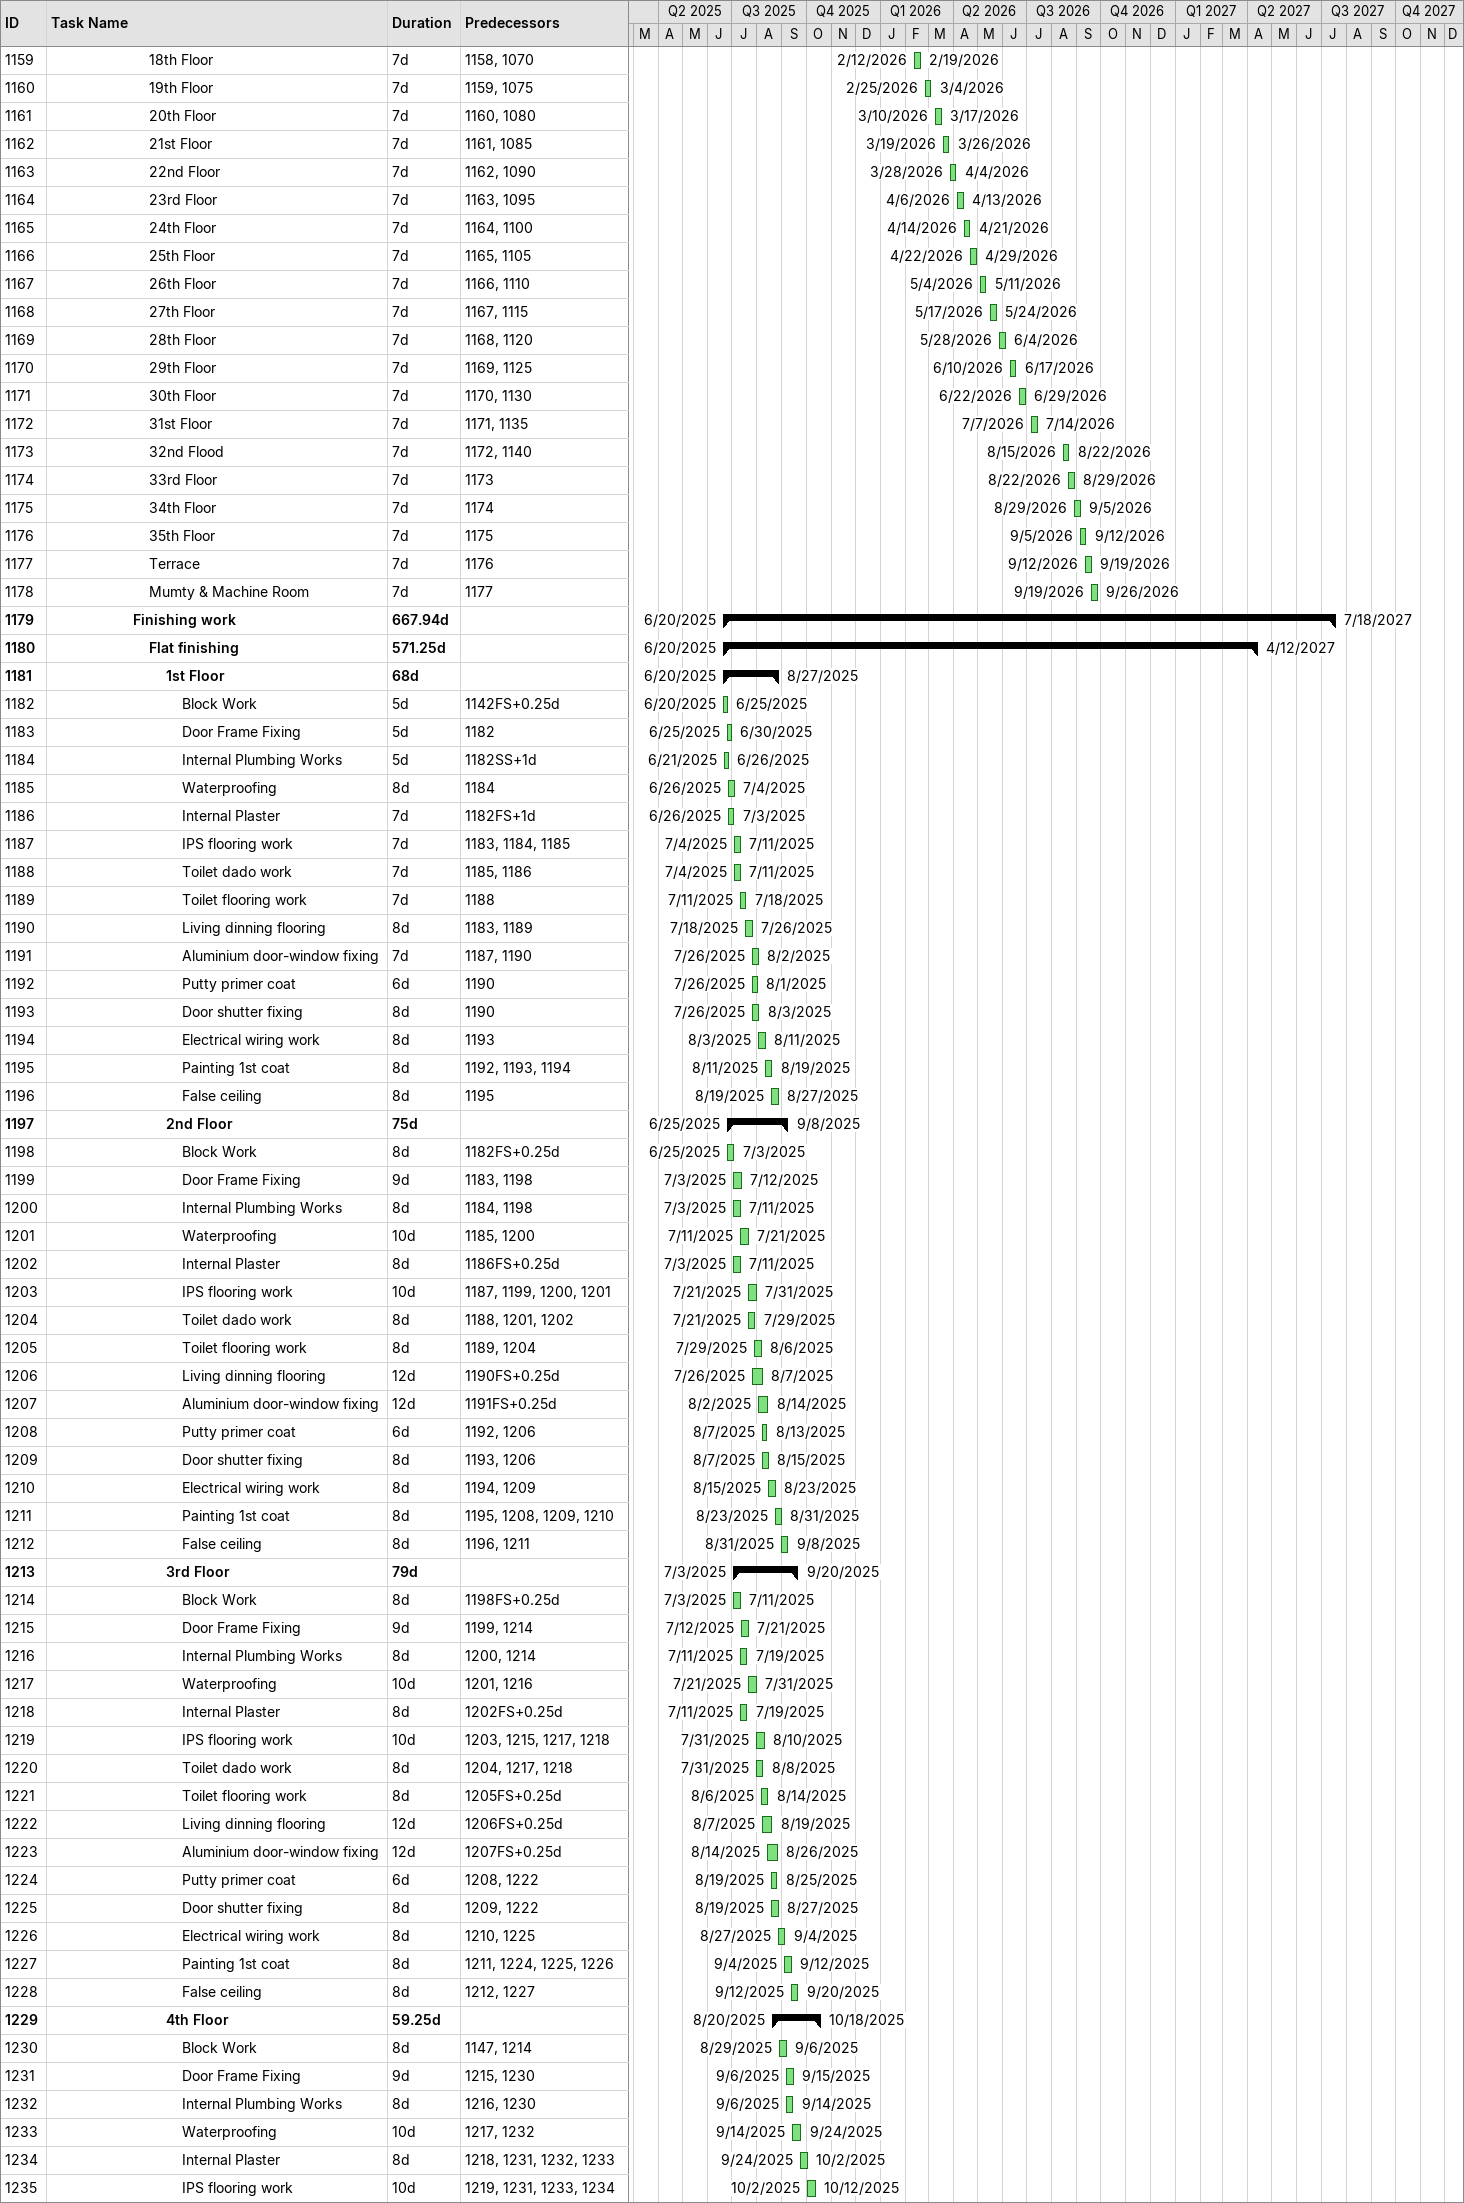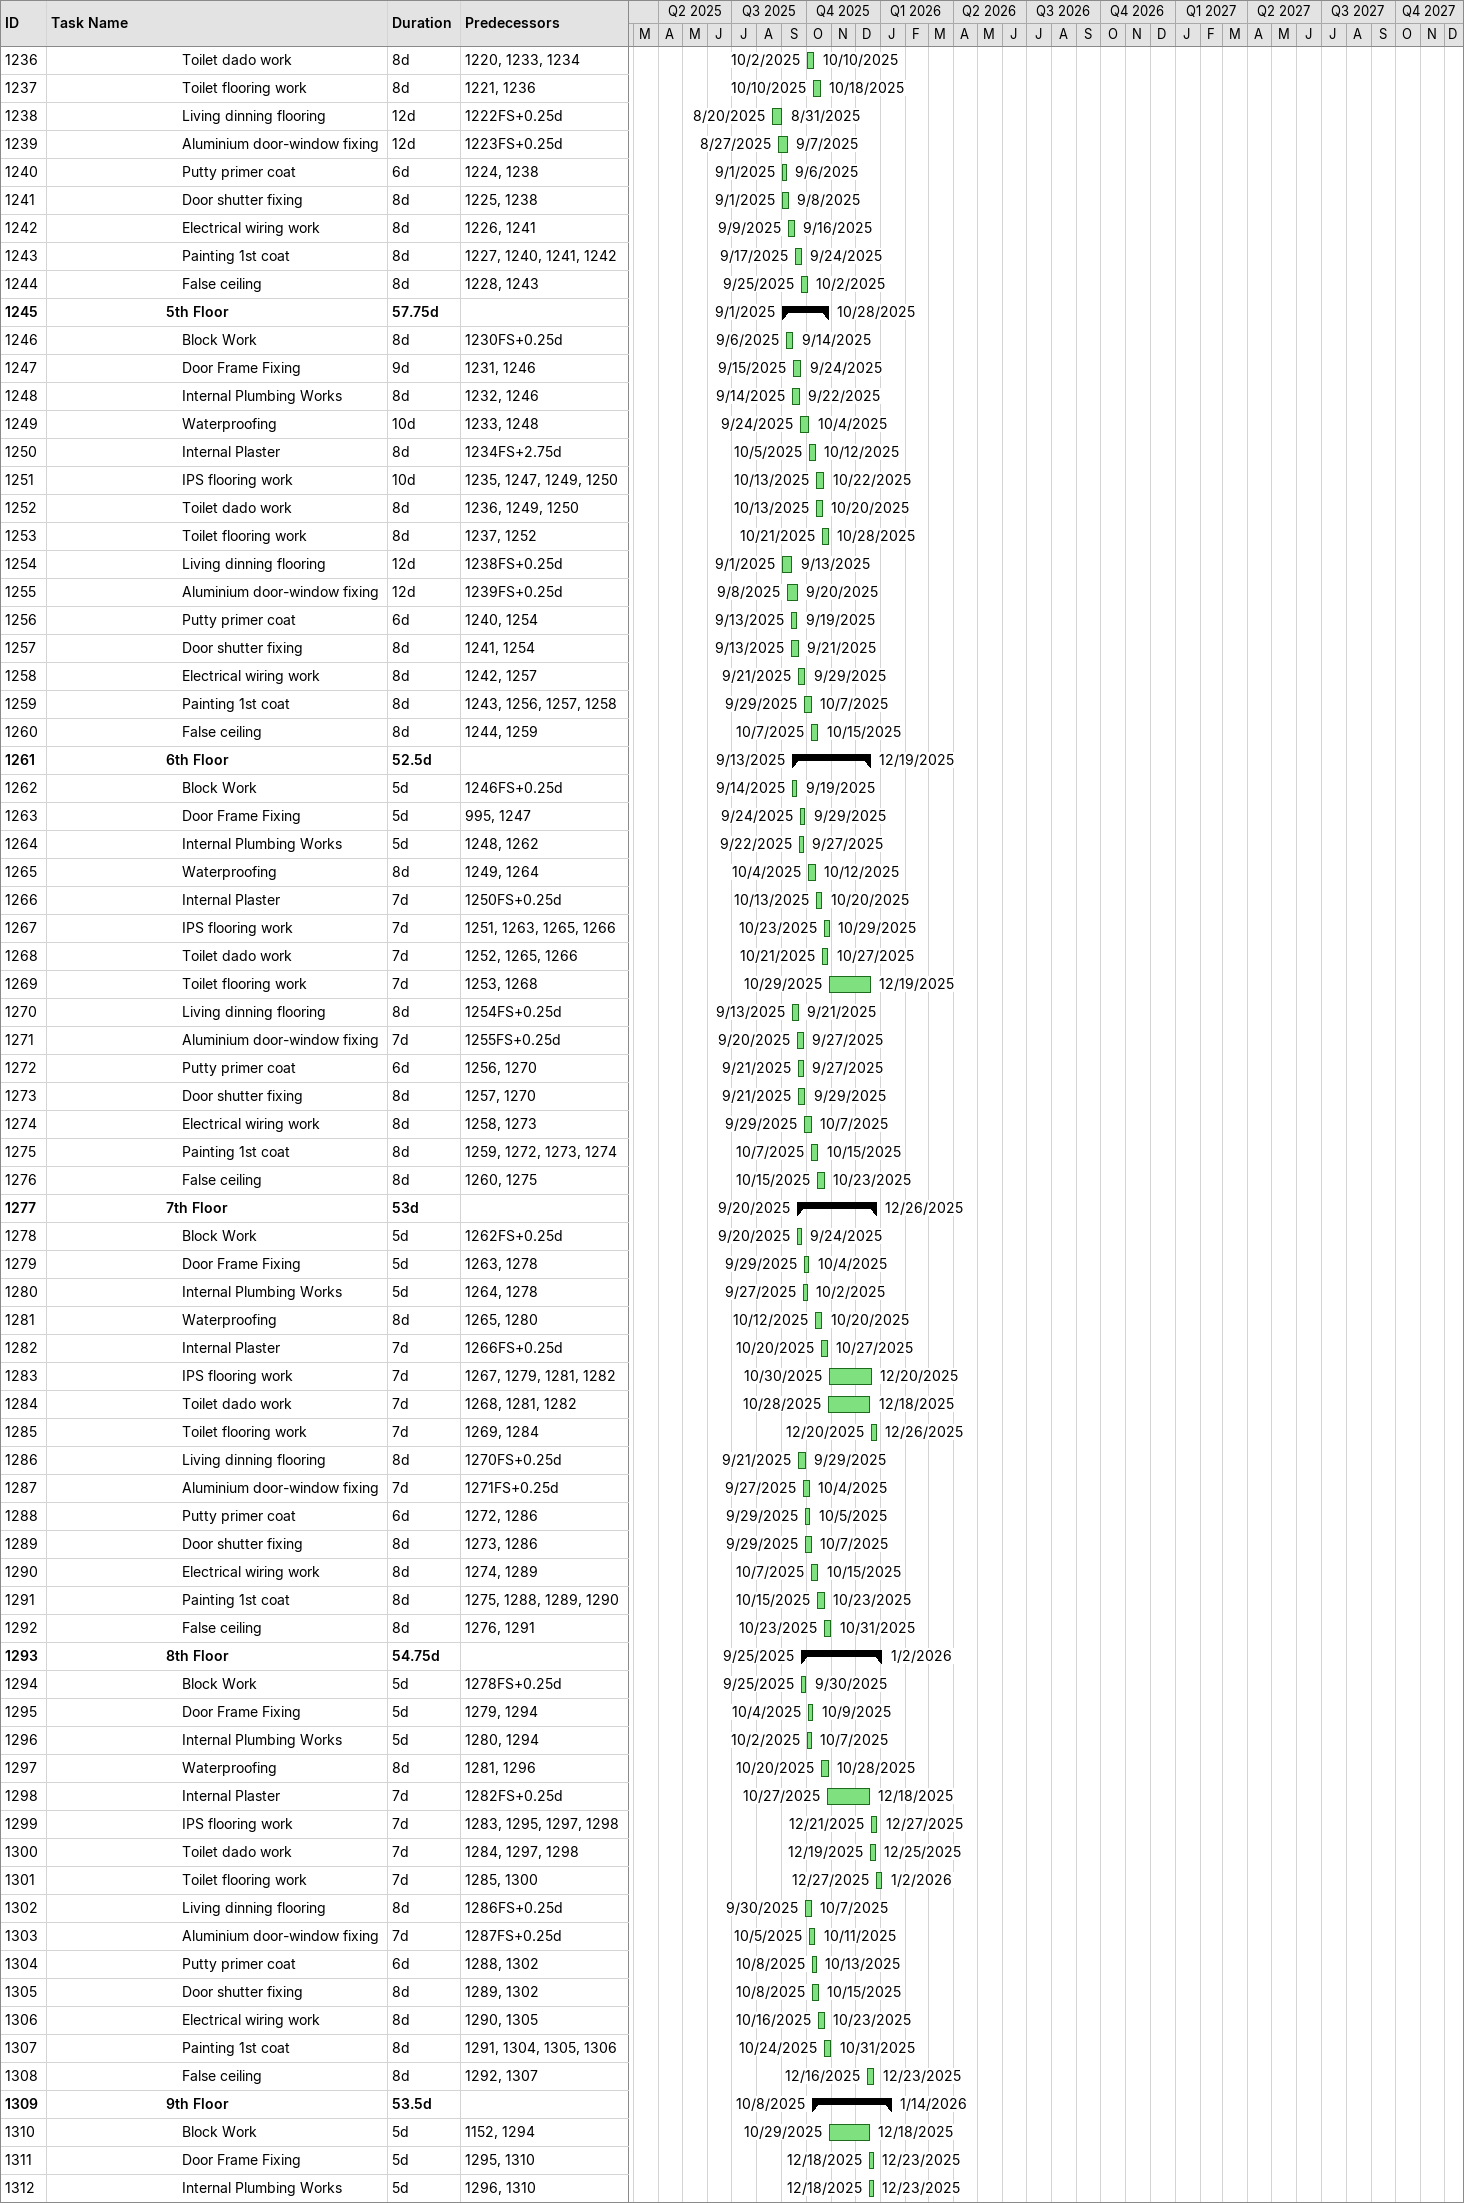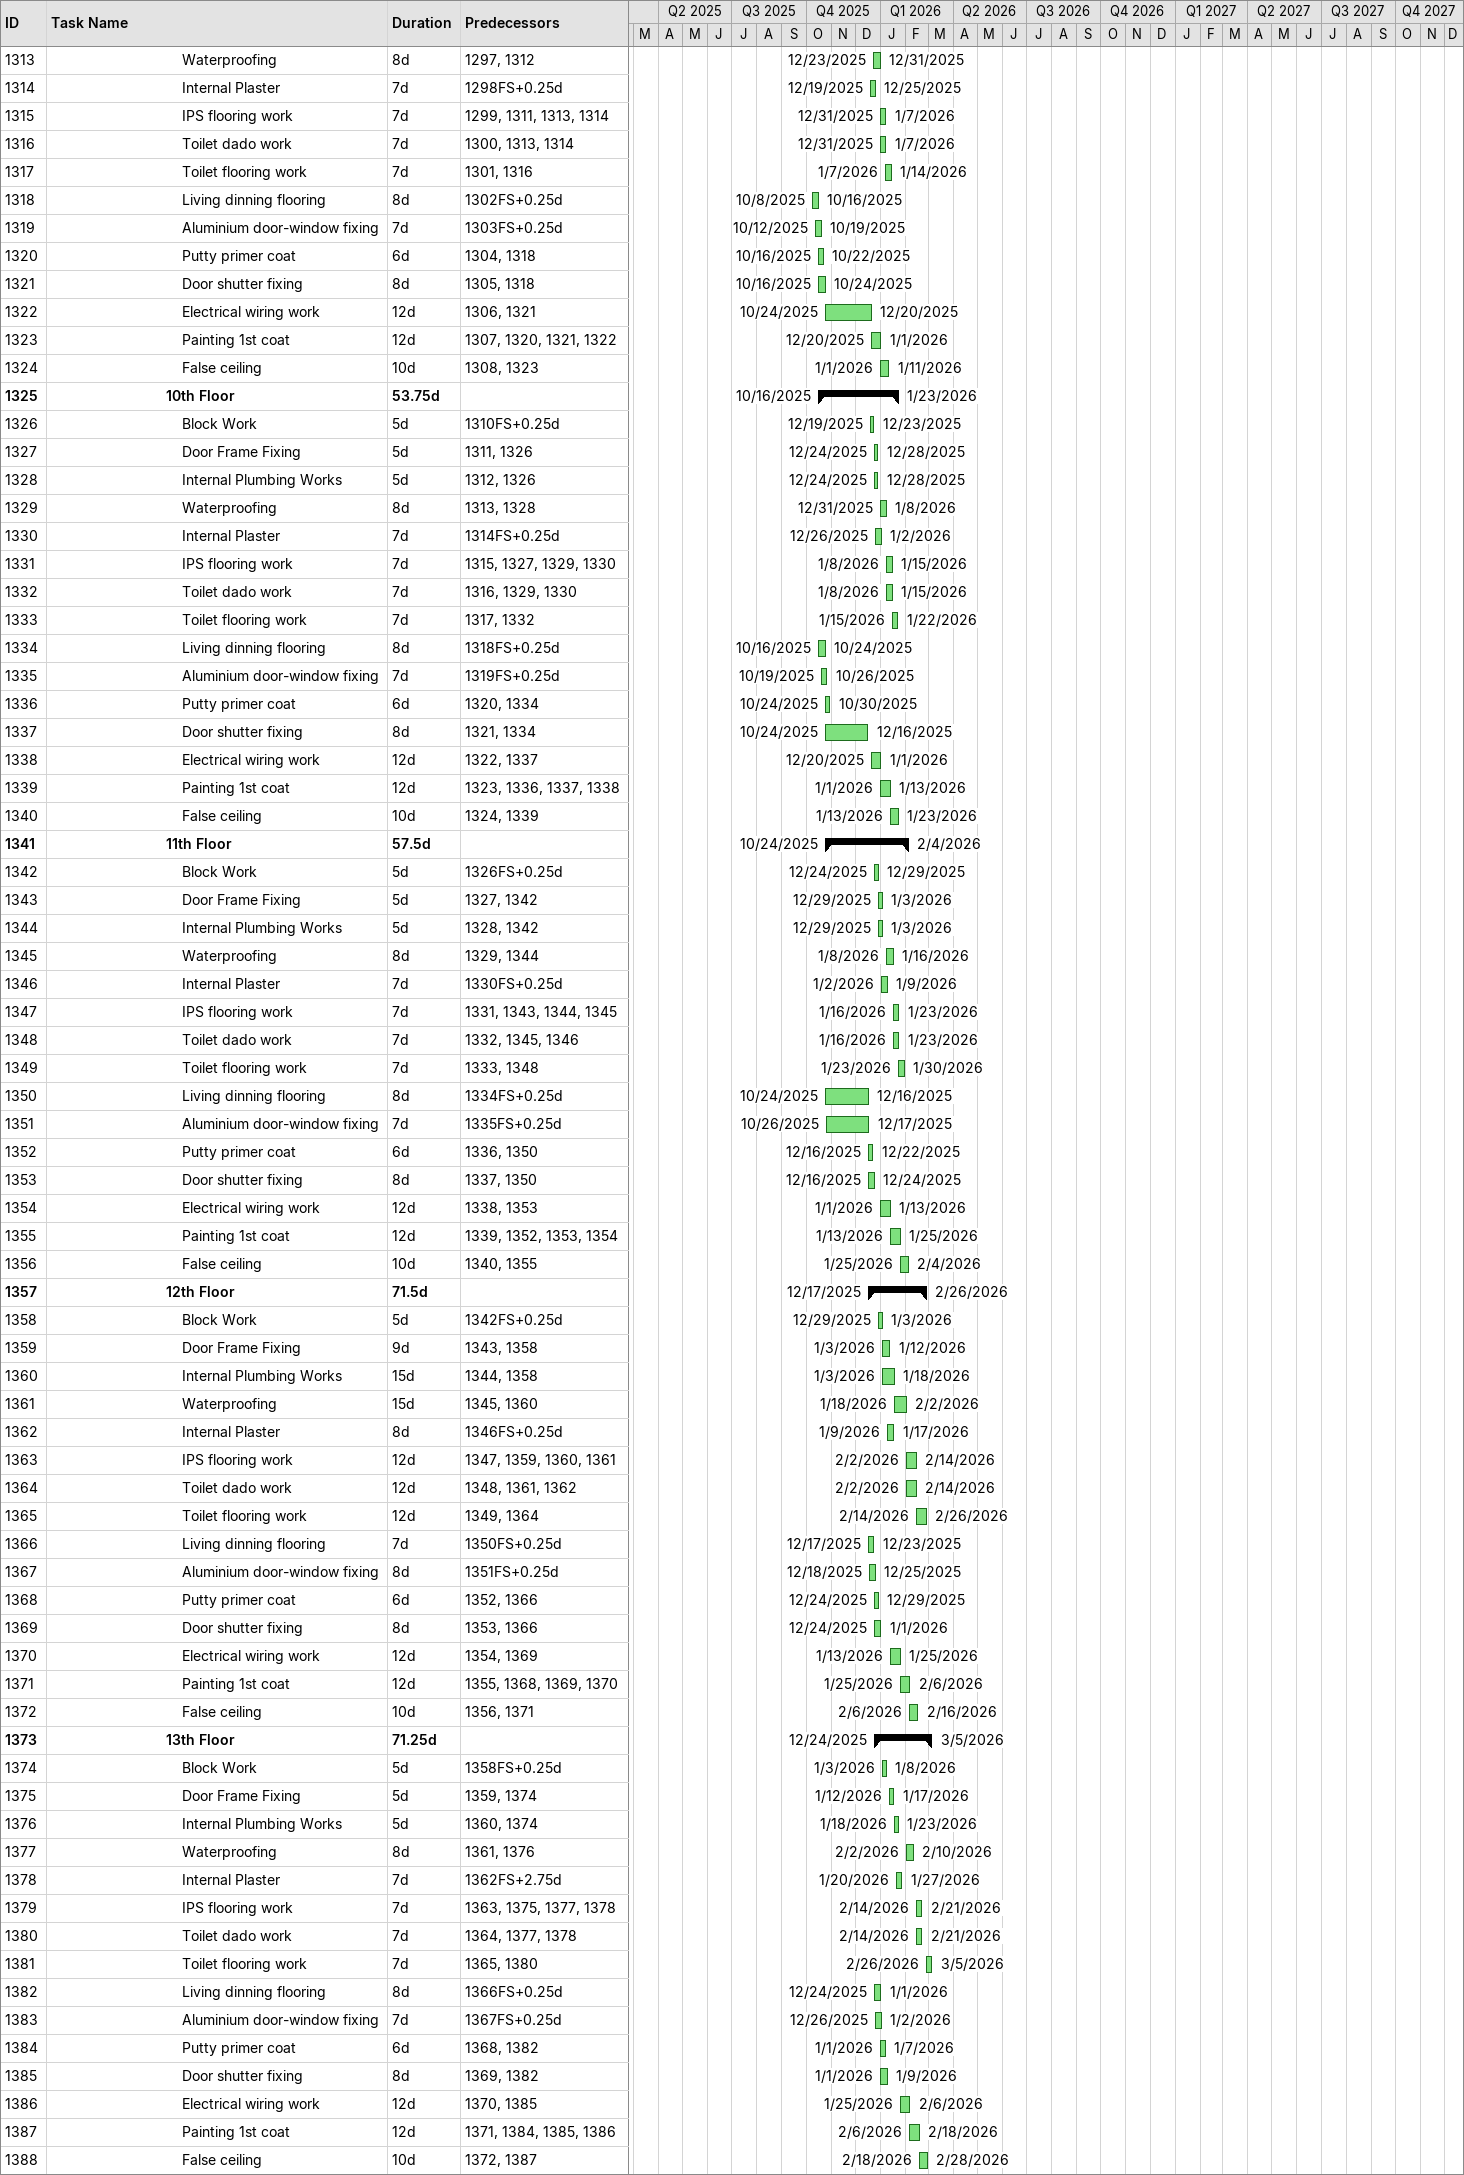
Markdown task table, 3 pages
| ID | Level | Task | Duration | Start | Finish | Predecessors |
|---|---|---|---|---|---|---|
| 1159 | 7 | 18th Floor | 7d | 2026-02-12 | 2026-02-19 | 1158, 1070 |
| 1160 | 7 | 19th Floor | 7d | 2026-02-25 | 2026-03-04 | 1159, 1075 |
| 1161 | 7 | 20th Floor | 7d | 2026-03-10 | 2026-03-17 | 1160, 1080 |
| 1162 | 7 | 21st Floor | 7d | 2026-03-19 | 2026-03-26 | 1161, 1085 |
| 1163 | 7 | 22nd Floor | 7d | 2026-03-28 | 2026-04-04 | 1162, 1090 |
| 1164 | 7 | 23rd Floor | 7d | 2026-04-06 | 2026-04-13 | 1163, 1095 |
| 1165 | 7 | 24th Floor | 7d | 2026-04-14 | 2026-04-21 | 1164, 1100 |
| 1166 | 7 | 25th Floor | 7d | 2026-04-22 | 2026-04-29 | 1165, 1105 |
| 1167 | 7 | 26th Floor | 7d | 2026-05-04 | 2026-05-11 | 1166, 1110 |
| 1168 | 7 | 27th Floor | 7d | 2026-05-17 | 2026-05-24 | 1167, 1115 |
| 1169 | 7 | 28th Floor | 7d | 2026-05-28 | 2026-06-04 | 1168, 1120 |
| 1170 | 7 | 29th Floor | 7d | 2026-06-10 | 2026-06-17 | 1169, 1125 |
| 1171 | 7 | 30th Floor | 7d | 2026-06-22 | 2026-06-29 | 1170, 1130 |
| 1172 | 7 | 31st Floor | 7d | 2026-07-07 | 2026-07-14 | 1171, 1135 |
| 1173 | 7 | 32nd Flood | 7d | 2026-08-15 | 2026-08-22 | 1172, 1140 |
| 1174 | 7 | 33rd Floor | 7d | 2026-08-22 | 2026-08-29 | 1173 |
| 1175 | 7 | 34th Floor | 7d | 2026-08-29 | 2026-09-05 | 1174 |
| 1176 | 7 | 35th Floor | 7d | 2026-09-05 | 2026-09-12 | 1175 |
| 1177 | 7 | Terrace | 7d | 2026-09-12 | 2026-09-19 | 1176 |
| 1178 | 7 | Mumty & Machine Room | 7d | 2026-09-19 | 2026-09-26 | 1177 |
| 1179 | 6 | **Finishing work** | 667.94d | 2025-06-20 | 2027-07-18 |  |
| 1180 | 7 | **Flat finishing** | 571.25d | 2025-06-20 | 2027-04-12 |  |
| 1181 | 8 | **1st Floor** | 68d | 2025-06-20 | 2025-08-27 |  |
| 1182 | 9 | Block Work | 5d | 2025-06-20 | 2025-06-25 | 1142FS+0.25d |
| 1183 | 9 | Door Frame Fixing | 5d | 2025-06-25 | 2025-06-30 | 1182 |
| 1184 | 9 | Internal Plumbing Works | 5d | 2025-06-21 | 2025-06-26 | 1182SS+1d |
| 1185 | 9 | Waterproofing | 8d | 2025-06-26 | 2025-07-04 | 1184 |
| 1186 | 9 | Internal Plaster | 7d | 2025-06-26 | 2025-07-03 | 1182FS+1d |
| 1187 | 9 | IPS flooring work | 7d | 2025-07-04 | 2025-07-11 | 1183, 1184, 1185 |
| 1188 | 9 | Toilet dado work | 7d | 2025-07-04 | 2025-07-11 | 1185, 1186 |
| 1189 | 9 | Toilet flooring work | 7d | 2025-07-11 | 2025-07-18 | 1188 |
| 1190 | 9 | Living dinning flooring | 8d | 2025-07-18 | 2025-07-26 | 1183, 1189 |
| 1191 | 9 | Aluminium door-window fixing | 7d | 2025-07-26 | 2025-08-02 | 1187, 1190 |
| 1192 | 9 | Putty primer coat | 6d | 2025-07-26 | 2025-08-01 | 1190 |
| 1193 | 9 | Door shutter fixing | 8d | 2025-07-26 | 2025-08-03 | 1190 |
| 1194 | 9 | Electrical wiring work | 8d | 2025-08-03 | 2025-08-11 | 1193 |
| 1195 | 9 | Painting 1st coat | 8d | 2025-08-11 | 2025-08-19 | 1192, 1193, 1194 |
| 1196 | 9 | False ceiling | 8d | 2025-08-19 | 2025-08-27 | 1195 |
| 1197 | 8 | **2nd Floor** | 75d | 2025-06-25 | 2025-09-08 |  |
| 1198 | 9 | Block Work | 8d | 2025-06-25 | 2025-07-03 | 1182FS+0.25d |
| 1199 | 9 | Door Frame Fixing | 9d | 2025-07-03 | 2025-07-12 | 1183, 1198 |
| 1200 | 9 | Internal Plumbing Works | 8d | 2025-07-03 | 2025-07-11 | 1184, 1198 |
| 1201 | 9 | Waterproofing | 10d | 2025-07-11 | 2025-07-21 | 1185, 1200 |
| 1202 | 9 | Internal Plaster | 8d | 2025-07-03 | 2025-07-11 | 1186FS+0.25d |
| 1203 | 9 | IPS flooring work | 10d | 2025-07-21 | 2025-07-31 | 1187, 1199, 1200, 1201 |
| 1204 | 9 | Toilet dado work | 8d | 2025-07-21 | 2025-07-29 | 1188, 1201, 1202 |
| 1205 | 9 | Toilet flooring work | 8d | 2025-07-29 | 2025-08-06 | 1189, 1204 |
| 1206 | 9 | Living dinning flooring | 12d | 2025-07-26 | 2025-08-07 | 1190FS+0.25d |
| 1207 | 9 | Aluminium door-window fixing | 12d | 2025-08-02 | 2025-08-14 | 1191FS+0.25d |
| 1208 | 9 | Putty primer coat | 6d | 2025-08-07 | 2025-08-13 | 1192, 1206 |
| 1209 | 9 | Door shutter fixing | 8d | 2025-08-07 | 2025-08-15 | 1193, 1206 |
| 1210 | 9 | Electrical wiring work | 8d | 2025-08-15 | 2025-08-23 | 1194, 1209 |
| 1211 | 9 | Painting 1st coat | 8d | 2025-08-23 | 2025-08-31 | 1195, 1208, 1209, 1210 |
| 1212 | 9 | False ceiling | 8d | 2025-08-31 | 2025-09-08 | 1196, 1211 |
| 1213 | 8 | **3rd Floor** | 79d | 2025-07-03 | 2025-09-20 |  |
| 1214 | 9 | Block Work | 8d | 2025-07-03 | 2025-07-11 | 1198FS+0.25d |
| 1215 | 9 | Door Frame Fixing | 9d | 2025-07-12 | 2025-07-21 | 1199, 1214 |
| 1216 | 9 | Internal Plumbing Works | 8d | 2025-07-11 | 2025-07-19 | 1200, 1214 |
| 1217 | 9 | Waterproofing | 10d | 2025-07-21 | 2025-07-31 | 1201, 1216 |
| 1218 | 9 | Internal Plaster | 8d | 2025-07-11 | 2025-07-19 | 1202FS+0.25d |
| 1219 | 9 | IPS flooring work | 10d | 2025-07-31 | 2025-08-10 | 1203, 1215, 1217, 1218 |
| 1220 | 9 | Toilet dado work | 8d | 2025-07-31 | 2025-08-08 | 1204, 1217, 1218 |
| 1221 | 9 | Toilet flooring work | 8d | 2025-08-06 | 2025-08-14 | 1205FS+0.25d |
| 1222 | 9 | Living dinning flooring | 12d | 2025-08-07 | 2025-08-19 | 1206FS+0.25d |
| 1223 | 9 | Aluminium door-window fixing | 12d | 2025-08-14 | 2025-08-26 | 1207FS+0.25d |
| 1224 | 9 | Putty primer coat | 6d | 2025-08-19 | 2025-08-25 | 1208, 1222 |
| 1225 | 9 | Door shutter fixing | 8d | 2025-08-19 | 2025-08-27 | 1209, 1222 |
| 1226 | 9 | Electrical wiring work | 8d | 2025-08-27 | 2025-09-04 | 1210, 1225 |
| 1227 | 9 | Painting 1st coat | 8d | 2025-09-04 | 2025-09-12 | 1211, 1224, 1225, 1226 |
| 1228 | 9 | False ceiling | 8d | 2025-09-12 | 2025-09-20 | 1212, 1227 |
| 1229 | 8 | **4th Floor** | 59.25d | 2025-08-20 | 2025-10-18 |  |
| 1230 | 9 | Block Work | 8d | 2025-08-29 | 2025-09-06 | 1147, 1214 |
| 1231 | 9 | Door Frame Fixing | 9d | 2025-09-06 | 2025-09-15 | 1215, 1230 |
| 1232 | 9 | Internal Plumbing Works | 8d | 2025-09-06 | 2025-09-14 | 1216, 1230 |
| 1233 | 9 | Waterproofing | 10d | 2025-09-14 | 2025-09-24 | 1217, 1232 |
| 1234 | 9 | Internal Plaster | 8d | 2025-09-24 | 2025-10-02 | 1218, 1231, 1232, 1233 |
| 1235 | 9 | IPS flooring work | 10d | 2025-10-02 | 2025-10-12 | 1219, 1231, 1233, 1234 |
| 1236 | 9 | Toilet dado work | 8d | 2025-10-02 | 2025-10-10 | 1220, 1233, 1234 |
| 1237 | 9 | Toilet flooring work | 8d | 2025-10-10 | 2025-10-18 | 1221, 1236 |
| 1238 | 9 | Living dinning flooring | 12d | 2025-08-20 | 2025-08-31 | 1222FS+0.25d |
| 1239 | 9 | Aluminium door-window fixing | 12d | 2025-08-27 | 2025-09-07 | 1223FS+0.25d |
| 1240 | 9 | Putty primer coat | 6d | 2025-09-01 | 2025-09-06 | 1224, 1238 |
| 1241 | 9 | Door shutter fixing | 8d | 2025-09-01 | 2025-09-08 | 1225, 1238 |
| 1242 | 9 | Electrical wiring work | 8d | 2025-09-09 | 2025-09-16 | 1226, 1241 |
| 1243 | 9 | Painting 1st coat | 8d | 2025-09-17 | 2025-09-24 | 1227, 1240, 1241, 1242 |
| 1244 | 9 | False ceiling | 8d | 2025-09-25 | 2025-10-02 | 1228, 1243 |
| 1245 | 8 | **5th Floor** | 57.75d | 2025-09-01 | 2025-10-28 |  |
| 1246 | 9 | Block Work | 8d | 2025-09-06 | 2025-09-14 | 1230FS+0.25d |
| 1247 | 9 | Door Frame Fixing | 9d | 2025-09-15 | 2025-09-24 | 1231, 1246 |
| 1248 | 9 | Internal Plumbing Works | 8d | 2025-09-14 | 2025-09-22 | 1232, 1246 |
| 1249 | 9 | Waterproofing | 10d | 2025-09-24 | 2025-10-04 | 1233, 1248 |
| 1250 | 9 | Internal Plaster | 8d | 2025-10-05 | 2025-10-12 | 1234FS+2.75d |
| 1251 | 9 | IPS flooring work | 10d | 2025-10-13 | 2025-10-22 | 1235, 1247, 1249, 1250 |
| 1252 | 9 | Toilet dado work | 8d | 2025-10-13 | 2025-10-20 | 1236, 1249, 1250 |
| 1253 | 9 | Toilet flooring work | 8d | 2025-10-21 | 2025-10-28 | 1237, 1252 |
| 1254 | 9 | Living dinning flooring | 12d | 2025-09-01 | 2025-09-13 | 1238FS+0.25d |
| 1255 | 9 | Aluminium door-window fixing | 12d | 2025-09-08 | 2025-09-20 | 1239FS+0.25d |
| 1256 | 9 | Putty primer coat | 6d | 2025-09-13 | 2025-09-19 | 1240, 1254 |
| 1257 | 9 | Door shutter fixing | 8d | 2025-09-13 | 2025-09-21 | 1241, 1254 |
| 1258 | 9 | Electrical wiring work | 8d | 2025-09-21 | 2025-09-29 | 1242, 1257 |
| 1259 | 9 | Painting 1st coat | 8d | 2025-09-29 | 2025-10-07 | 1243, 1256, 1257, 1258 |
| 1260 | 9 | False ceiling | 8d | 2025-10-07 | 2025-10-15 | 1244, 1259 |
| 1261 | 8 | **6th Floor** | 52.5d | 2025-09-13 | 2025-12-19 |  |
| 1262 | 9 | Block Work | 5d | 2025-09-14 | 2025-09-19 | 1246FS+0.25d |
| 1263 | 9 | Door Frame Fixing | 5d | 2025-09-24 | 2025-09-29 | 995, 1247 |
| 1264 | 9 | Internal Plumbing Works | 5d | 2025-09-22 | 2025-09-27 | 1248, 1262 |
| 1265 | 9 | Waterproofing | 8d | 2025-10-04 | 2025-10-12 | 1249, 1264 |
| 1266 | 9 | Internal Plaster | 7d | 2025-10-13 | 2025-10-20 | 1250FS+0.25d |
| 1267 | 9 | IPS flooring work | 7d | 2025-10-23 | 2025-10-29 | 1251, 1263, 1265, 1266 |
| 1268 | 9 | Toilet dado work | 7d | 2025-10-21 | 2025-10-27 | 1252, 1265, 1266 |
| 1269 | 9 | Toilet flooring work | 7d | 2025-10-29 | 2025-12-19 | 1253, 1268 |
| 1270 | 9 | Living dinning flooring | 8d | 2025-09-13 | 2025-09-21 | 1254FS+0.25d |
| 1271 | 9 | Aluminium door-window fixing | 7d | 2025-09-20 | 2025-09-27 | 1255FS+0.25d |
| 1272 | 9 | Putty primer coat | 6d | 2025-09-21 | 2025-09-27 | 1256, 1270 |
| 1273 | 9 | Door shutter fixing | 8d | 2025-09-21 | 2025-09-29 | 1257, 1270 |
| 1274 | 9 | Electrical wiring work | 8d | 2025-09-29 | 2025-10-07 | 1258, 1273 |
| 1275 | 9 | Painting 1st coat | 8d | 2025-10-07 | 2025-10-15 | 1259, 1272, 1273, 1274 |
| 1276 | 9 | False ceiling | 8d | 2025-10-15 | 2025-10-23 | 1260, 1275 |
| 1277 | 8 | **7th Floor** | 53d | 2025-09-20 | 2025-12-26 |  |
| 1278 | 9 | Block Work | 5d | 2025-09-20 | 2025-09-24 | 1262FS+0.25d |
| 1279 | 9 | Door Frame Fixing | 5d | 2025-09-29 | 2025-10-04 | 1263, 1278 |
| 1280 | 9 | Internal Plumbing Works | 5d | 2025-09-27 | 2025-10-02 | 1264, 1278 |
| 1281 | 9 | Waterproofing | 8d | 2025-10-12 | 2025-10-20 | 1265, 1280 |
| 1282 | 9 | Internal Plaster | 7d | 2025-10-20 | 2025-10-27 | 1266FS+0.25d |
| 1283 | 9 | IPS flooring work | 7d | 2025-10-30 | 2025-12-20 | 1267, 1279, 1281, 1282 |
| 1284 | 9 | Toilet dado work | 7d | 2025-10-28 | 2025-12-18 | 1268, 1281, 1282 |
| 1285 | 9 | Toilet flooring work | 7d | 2025-12-20 | 2025-12-26 | 1269, 1284 |
| 1286 | 9 | Living dinning flooring | 8d | 2025-09-21 | 2025-09-29 | 1270FS+0.25d |
| 1287 | 9 | Aluminium door-window fixing | 7d | 2025-09-27 | 2025-10-04 | 1271FS+0.25d |
| 1288 | 9 | Putty primer coat | 6d | 2025-09-29 | 2025-10-05 | 1272, 1286 |
| 1289 | 9 | Door shutter fixing | 8d | 2025-09-29 | 2025-10-07 | 1273, 1286 |
| 1290 | 9 | Electrical wiring work | 8d | 2025-10-07 | 2025-10-15 | 1274, 1289 |
| 1291 | 9 | Painting 1st coat | 8d | 2025-10-15 | 2025-10-23 | 1275, 1288, 1289, 1290 |
| 1292 | 9 | False ceiling | 8d | 2025-10-23 | 2025-10-31 | 1276, 1291 |
| 1293 | 8 | **8th Floor** | 54.75d | 2025-09-25 | 2026-01-02 |  |
| 1294 | 9 | Block Work | 5d | 2025-09-25 | 2025-09-30 | 1278FS+0.25d |
| 1295 | 9 | Door Frame Fixing | 5d | 2025-10-04 | 2025-10-09 | 1279, 1294 |
| 1296 | 9 | Internal Plumbing Works | 5d | 2025-10-02 | 2025-10-07 | 1280, 1294 |
| 1297 | 9 | Waterproofing | 8d | 2025-10-20 | 2025-10-28 | 1281, 1296 |
| 1298 | 9 | Internal Plaster | 7d | 2025-10-27 | 2025-12-18 | 1282FS+0.25d |
| 1299 | 9 | IPS flooring work | 7d | 2025-12-21 | 2025-12-27 | 1283, 1295, 1297, 1298 |
| 1300 | 9 | Toilet dado work | 7d | 2025-12-19 | 2025-12-25 | 1284, 1297, 1298 |
| 1301 | 9 | Toilet flooring work | 7d | 2025-12-27 | 2026-01-02 | 1285, 1300 |
| 1302 | 9 | Living dinning flooring | 8d | 2025-09-30 | 2025-10-07 | 1286FS+0.25d |
| 1303 | 9 | Aluminium door-window fixing | 7d | 2025-10-05 | 2025-10-11 | 1287FS+0.25d |
| 1304 | 9 | Putty primer coat | 6d | 2025-10-08 | 2025-10-13 | 1288, 1302 |
| 1305 | 9 | Door shutter fixing | 8d | 2025-10-08 | 2025-10-15 | 1289, 1302 |
| 1306 | 9 | Electrical wiring work | 8d | 2025-10-16 | 2025-10-23 | 1290, 1305 |
| 1307 | 9 | Painting 1st coat | 8d | 2025-10-24 | 2025-10-31 | 1291, 1304, 1305, 1306 |
| 1308 | 9 | False ceiling | 8d | 2025-12-16 | 2025-12-23 | 1292, 1307 |
| 1309 | 8 | **9th Floor** | 53.5d | 2025-10-08 | 2026-01-14 |  |
| 1310 | 9 | Block Work | 5d | 2025-10-29 | 2025-12-18 | 1152, 1294 |
| 1311 | 9 | Door Frame Fixing | 5d | 2025-12-18 | 2025-12-23 | 1295, 1310 |
| 1312 | 9 | Internal Plumbing Works | 5d | 2025-12-18 | 2025-12-23 | 1296, 1310 |
| 1313 | 9 | Waterproofing | 8d | 2025-12-23 | 2025-12-31 | 1297, 1312 |
| 1314 | 9 | Internal Plaster | 7d | 2025-12-19 | 2025-12-25 | 1298FS+0.25d |
| 1315 | 9 | IPS flooring work | 7d | 2025-12-31 | 2026-01-07 | 1299, 1311, 1313, 1314 |
| 1316 | 9 | Toilet dado work | 7d | 2025-12-31 | 2026-01-07 | 1300, 1313, 1314 |
| 1317 | 9 | Toilet flooring work | 7d | 2026-01-07 | 2026-01-14 | 1301, 1316 |
| 1318 | 9 | Living dinning flooring | 8d | 2025-10-08 | 2025-10-16 | 1302FS+0.25d |
| 1319 | 9 | Aluminium door-window fixing | 7d | 2025-10-12 | 2025-10-19 | 1303FS+0.25d |
| 1320 | 9 | Putty primer coat | 6d | 2025-10-16 | 2025-10-22 | 1304, 1318 |
| 1321 | 9 | Door shutter fixing | 8d | 2025-10-16 | 2025-10-24 | 1305, 1318 |
| 1322 | 9 | Electrical wiring work | 12d | 2025-10-24 | 2025-12-20 | 1306, 1321 |
| 1323 | 9 | Painting 1st coat | 12d | 2025-12-20 | 2026-01-01 | 1307, 1320, 1321, 1322 |
| 1324 | 9 | False ceiling | 10d | 2026-01-01 | 2026-01-11 | 1308, 1323 |
| 1325 | 8 | **10th Floor** | 53.75d | 2025-10-16 | 2026-01-23 |  |
| 1326 | 9 | Block Work | 5d | 2025-12-19 | 2025-12-23 | 1310FS+0.25d |
| 1327 | 9 | Door Frame Fixing | 5d | 2025-12-24 | 2025-12-28 | 1311, 1326 |
| 1328 | 9 | Internal Plumbing Works | 5d | 2025-12-24 | 2025-12-28 | 1312, 1326 |
| 1329 | 9 | Waterproofing | 8d | 2025-12-31 | 2026-01-08 | 1313, 1328 |
| 1330 | 9 | Internal Plaster | 7d | 2025-12-26 | 2026-01-02 | 1314FS+0.25d |
| 1331 | 9 | IPS flooring work | 7d | 2026-01-08 | 2026-01-15 | 1315, 1327, 1329, 1330 |
| 1332 | 9 | Toilet dado work | 7d | 2026-01-08 | 2026-01-15 | 1316, 1329, 1330 |
| 1333 | 9 | Toilet flooring work | 7d | 2026-01-15 | 2026-01-22 | 1317, 1332 |
| 1334 | 9 | Living dinning flooring | 8d | 2025-10-16 | 2025-10-24 | 1318FS+0.25d |
| 1335 | 9 | Aluminium door-window fixing | 7d | 2025-10-19 | 2025-10-26 | 1319FS+0.25d |
| 1336 | 9 | Putty primer coat | 6d | 2025-10-24 | 2025-10-30 | 1320, 1334 |
| 1337 | 9 | Door shutter fixing | 8d | 2025-10-24 | 2025-12-16 | 1321, 1334 |
| 1338 | 9 | Electrical wiring work | 12d | 2025-12-20 | 2026-01-01 | 1322, 1337 |
| 1339 | 9 | Painting 1st coat | 12d | 2026-01-01 | 2026-01-13 | 1323, 1336, 1337, 1338 |
| 1340 | 9 | False ceiling | 10d | 2026-01-13 | 2026-01-23 | 1324, 1339 |
| 1341 | 8 | **11th Floor** | 57.5d | 2025-10-24 | 2026-02-04 |  |
| 1342 | 9 | Block Work | 5d | 2025-12-24 | 2025-12-29 | 1326FS+0.25d |
| 1343 | 9 | Door Frame Fixing | 5d | 2025-12-29 | 2026-01-03 | 1327, 1342 |
| 1344 | 9 | Internal Plumbing Works | 5d | 2025-12-29 | 2026-01-03 | 1328, 1342 |
| 1345 | 9 | Waterproofing | 8d | 2026-01-08 | 2026-01-16 | 1329, 1344 |
| 1346 | 9 | Internal Plaster | 7d | 2026-01-02 | 2026-01-09 | 1330FS+0.25d |
| 1347 | 9 | IPS flooring work | 7d | 2026-01-16 | 2026-01-23 | 1331, 1343, 1344, 1345 |
| 1348 | 9 | Toilet dado work | 7d | 2026-01-16 | 2026-01-23 | 1332, 1345, 1346 |
| 1349 | 9 | Toilet flooring work | 7d | 2026-01-23 | 2026-01-30 | 1333, 1348 |
| 1350 | 9 | Living dinning flooring | 8d | 2025-10-24 | 2025-12-16 | 1334FS+0.25d |
| 1351 | 9 | Aluminium door-window fixing | 7d | 2025-10-26 | 2025-12-17 | 1335FS+0.25d |
| 1352 | 9 | Putty primer coat | 6d | 2025-12-16 | 2025-12-22 | 1336, 1350 |
| 1353 | 9 | Door shutter fixing | 8d | 2025-12-16 | 2025-12-24 | 1337, 1350 |
| 1354 | 9 | Electrical wiring work | 12d | 2026-01-01 | 2026-01-13 | 1338, 1353 |
| 1355 | 9 | Painting 1st coat | 12d | 2026-01-13 | 2026-01-25 | 1339, 1352, 1353, 1354 |
| 1356 | 9 | False ceiling | 10d | 2026-01-25 | 2026-02-04 | 1340, 1355 |
| 1357 | 8 | **12th Floor** | 71.5d | 2025-12-17 | 2026-02-26 |  |
| 1358 | 9 | Block Work | 5d | 2025-12-29 | 2026-01-03 | 1342FS+0.25d |
| 1359 | 9 | Door Frame Fixing | 9d | 2026-01-03 | 2026-01-12 | 1343, 1358 |
| 1360 | 9 | Internal Plumbing Works | 15d | 2026-01-03 | 2026-01-18 | 1344, 1358 |
| 1361 | 9 | Waterproofing | 15d | 2026-01-18 | 2026-02-02 | 1345, 1360 |
| 1362 | 9 | Internal Plaster | 8d | 2026-01-09 | 2026-01-17 | 1346FS+0.25d |
| 1363 | 9 | IPS flooring work | 12d | 2026-02-02 | 2026-02-14 | 1347, 1359, 1360, 1361 |
| 1364 | 9 | Toilet dado work | 12d | 2026-02-02 | 2026-02-14 | 1348, 1361, 1362 |
| 1365 | 9 | Toilet flooring work | 12d | 2026-02-14 | 2026-02-26 | 1349, 1364 |
| 1366 | 9 | Living dinning flooring | 7d | 2025-12-17 | 2025-12-23 | 1350FS+0.25d |
| 1367 | 9 | Aluminium door-window fixing | 8d | 2025-12-18 | 2025-12-25 | 1351FS+0.25d |
| 1368 | 9 | Putty primer coat | 6d | 2025-12-24 | 2025-12-29 | 1352, 1366 |
| 1369 | 9 | Door shutter fixing | 8d | 2025-12-24 | 2026-01-01 | 1353, 1366 |
| 1370 | 9 | Electrical wiring work | 12d | 2026-01-13 | 2026-01-25 | 1354, 1369 |
| 1371 | 9 | Painting 1st coat | 12d | 2026-01-25 | 2026-02-06 | 1355, 1368, 1369, 1370 |
| 1372 | 9 | False ceiling | 10d | 2026-02-06 | 2026-02-16 | 1356, 1371 |
| 1373 | 8 | **13th Floor** | 71.25d | 2025-12-24 | 2026-03-05 |  |
| 1374 | 9 | Block Work | 5d | 2026-01-03 | 2026-01-08 | 1358FS+0.25d |
| 1375 | 9 | Door Frame Fixing | 5d | 2026-01-12 | 2026-01-17 | 1359, 1374 |
| 1376 | 9 | Internal Plumbing Works | 5d | 2026-01-18 | 2026-01-23 | 1360, 1374 |
| 1377 | 9 | Waterproofing | 8d | 2026-02-02 | 2026-02-10 | 1361, 1376 |
| 1378 | 9 | Internal Plaster | 7d | 2026-01-20 | 2026-01-27 | 1362FS+2.75d |
| 1379 | 9 | IPS flooring work | 7d | 2026-02-14 | 2026-02-21 | 1363, 1375, 1377, 1378 |
| 1380 | 9 | Toilet dado work | 7d | 2026-02-14 | 2026-02-21 | 1364, 1377, 1378 |
| 1381 | 9 | Toilet flooring work | 7d | 2026-02-26 | 2026-03-05 | 1365, 1380 |
| 1382 | 9 | Living dinning flooring | 8d | 2025-12-24 | 2026-01-01 | 1366FS+0.25d |
| 1383 | 9 | Aluminium door-window fixing | 7d | 2025-12-26 | 2026-01-02 | 1367FS+0.25d |
| 1384 | 9 | Putty primer coat | 6d | 2026-01-01 | 2026-01-07 | 1368, 1382 |
| 1385 | 9 | Door shutter fixing | 8d | 2026-01-01 | 2026-01-09 | 1369, 1382 |
| 1386 | 9 | Electrical wiring work | 12d | 2026-01-25 | 2026-02-06 | 1370, 1385 |
| 1387 | 9 | Painting 1st coat | 12d | 2026-02-06 | 2026-02-18 | 1371, 1384, 1385, 1386 |
| 1388 | 9 | False ceiling | 10d | 2026-02-18 | 2026-02-28 | 1372, 1387 |
